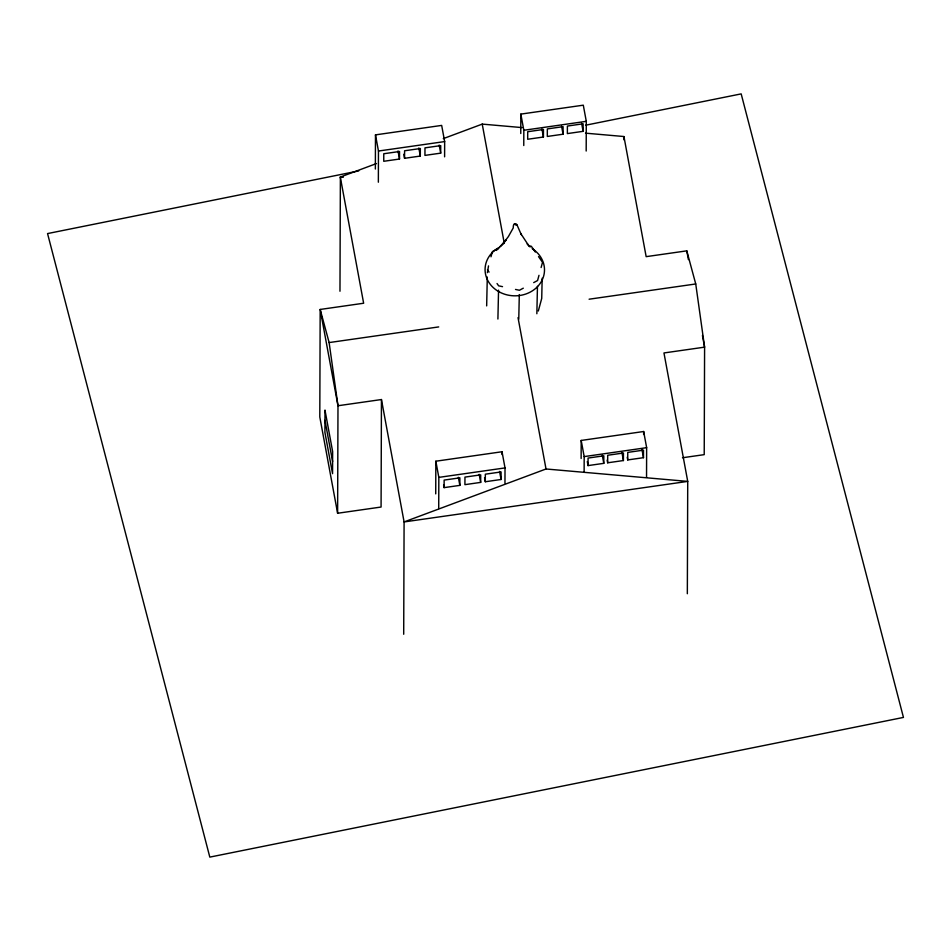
<?xml version="1.0" encoding="UTF-8"?>
<svg xmlns="http://www.w3.org/2000/svg" width="951" height="951" viewBox="0 0 951 951"><rect width="100%" height="100%" fill="white"/><g stroke="black" fill="none" stroke-linecap="round" stroke-linejoin="round"><path stroke-width="1.43" d="M337.617 513.255L319.798 416.954L320.178 309.455L337.985 405.744L381.446 399.539L381.078 507.038L337.617 513.255L337.985 405.744L329.129 342.574L320.178 309.455L363.639 303.238L340.303 177.052L376.477 163.56M339.971 291.244L340.375 177.433L343.311 177.017M375.36 169.016L375.479 134.876L441.668 125.413L444.664 141.58L444.604 156.832M378.355 182.212L378.462 151.031L375.479 134.876M399.491 159.031L399.527 151.494L383.776 153.741L383.752 161.29L399.491 159.031L398.005 150.959M404.567 158.306L404.591 150.769L420.342 148.522L420.306 156.059L404.567 158.306L403.818 154.276M403.7 634.258L404.092 521.933L381.446 399.539M435.724 493.878L435.843 461.211L502.033 451.749L505.017 467.916L504.969 483.179M438.72 508.547L438.827 477.378L435.843 461.211M440.693 153.147L440.717 145.61L424.978 147.857L424.942 155.393L440.693 153.147L439.196 145.063M444.105 487.625L444.141 480.089L459.88 477.83L459.856 485.379L444.105 487.625L443.606 484.927M480.671 482.395L480.695 474.858L464.956 477.105L464.92 484.653L480.671 482.395L479.173 474.323M485.307 481.741L485.331 474.192L501.082 471.946L501.058 479.482L485.307 481.741L484.558 477.699M502.021 454.53L502.033 451.749M520.768 133.52L520.827 114.108L583.296 105.181L586.291 121.336L586.185 151.031M523.763 145.527L523.823 130.263L520.827 114.108M543.425 137.015L543.461 129.467L527.71 131.725L527.686 139.262L543.425 137.015L541.939 128.932M563.063 134.21L563.087 126.661L547.336 128.92L547.312 136.457L563.063 134.21L561.565 126.126M581.132 458.477L581.192 440.444L643.661 431.516L646.644 447.671L646.537 477.366M583.118 131.333L583.141 123.796L567.402 126.055L567.367 133.592L583.118 131.333L581.62 123.261M584.128 471.862L584.176 456.599L581.192 440.444M588.039 465.598L588.075 458.061L603.814 455.814L603.79 463.351L588.039 465.598L587.302 461.556M607.677 462.792L607.701 455.256L623.44 453.009L623.416 460.546L607.677 462.792L607.178 460.106M623.999 139.868L624.011 136.908M627.731 459.927L627.755 452.391L643.506 450.144L643.482 457.681L627.731 459.927L627.232 457.229M643.649 434.488L643.661 431.516M687.335 593.733L687.728 481.396L663.964 352.952L704.596 347.151L695.74 283.969L686.788 250.85L646.157 256.651L623.939 136.528L585.554 133.164M486.662 305.901L487.292 277.026M487.387 272.687L488.517 265.9M497.908 319.037L498.55 290.15M518.77 319.144L519.305 294.596M536.851 313.747L537.458 286.31M542.165 278.203L541.725 298.424L538.302 311.025M514.8 224.388C520.007 227.764 513.1 218.754 513.231 227.955L508.369 236.597L501.997 245.001L506.182 239.973L500.19 246.38M490.989 256.794L492.392 251.587L498.883 248.116M538.991 275.326L537.577 280.533L533.689 282.613M541.107 267.528L542.522 262.321L538.528 256.604M500.999 246.238L499.204 247.415A29.719 26.105 1.3 0 0 491.726 286.073A29.719 26.105 1.3 0 0 536.388 287.761A29.719 26.105 1.3 0 0 532.203 248.663M523.3 288.177L519.401 290.269L515.513 289.437M443.273 138.644L482.228 124.106L522.087 127.6M546.017 468.986L404.092 521.933L687.728 481.396L546.017 468.986L518.033 317.646M358.741 170.907L47.55 233.577L209.814 857.113L903.45 717.423L741.174 93.887L585.578 125.223M378.462 151.031L444.664 141.58M523.823 130.263L586.291 121.336M340.303 177.052L343.24 176.636M589.097 299.208L695.74 283.969M329.129 342.574L438.708 326.918M438.827 477.378L505.017 467.916M584.176 456.599L646.644 447.671M682.485 457.752L704.215 454.649L704.596 347.151L702.432 335.477M528.732 245.738L531.336 246.297L535.33 252.015M502.532 286.655L498.645 285.823L497.04 283.541M529.053 245.81L527.223 243.872L530.123 247.022M527.96 244.49L520.673 233.423L521.314 234.683L516.75 224.353M487.459 269.799L489.052 272.093M686.788 250.85L688.405 259.599M641.984 449.597L643.482 457.681M621.918 452.462L623.416 460.546M602.292 455.267L603.79 463.351M482.228 124.106L504.303 243.432M499.56 471.411L501.058 479.482M418.82 147.976L420.306 156.059M458.358 477.295L459.856 485.379M324.969 420.294L332.6 461.556M496.267 250.422A25.76 22.634 1.3 0 1 498.217 248.805M325.004 410.285L324.921 432.42L332.553 473.669L332.636 451.535L325.004 410.285"/></g></svg>
